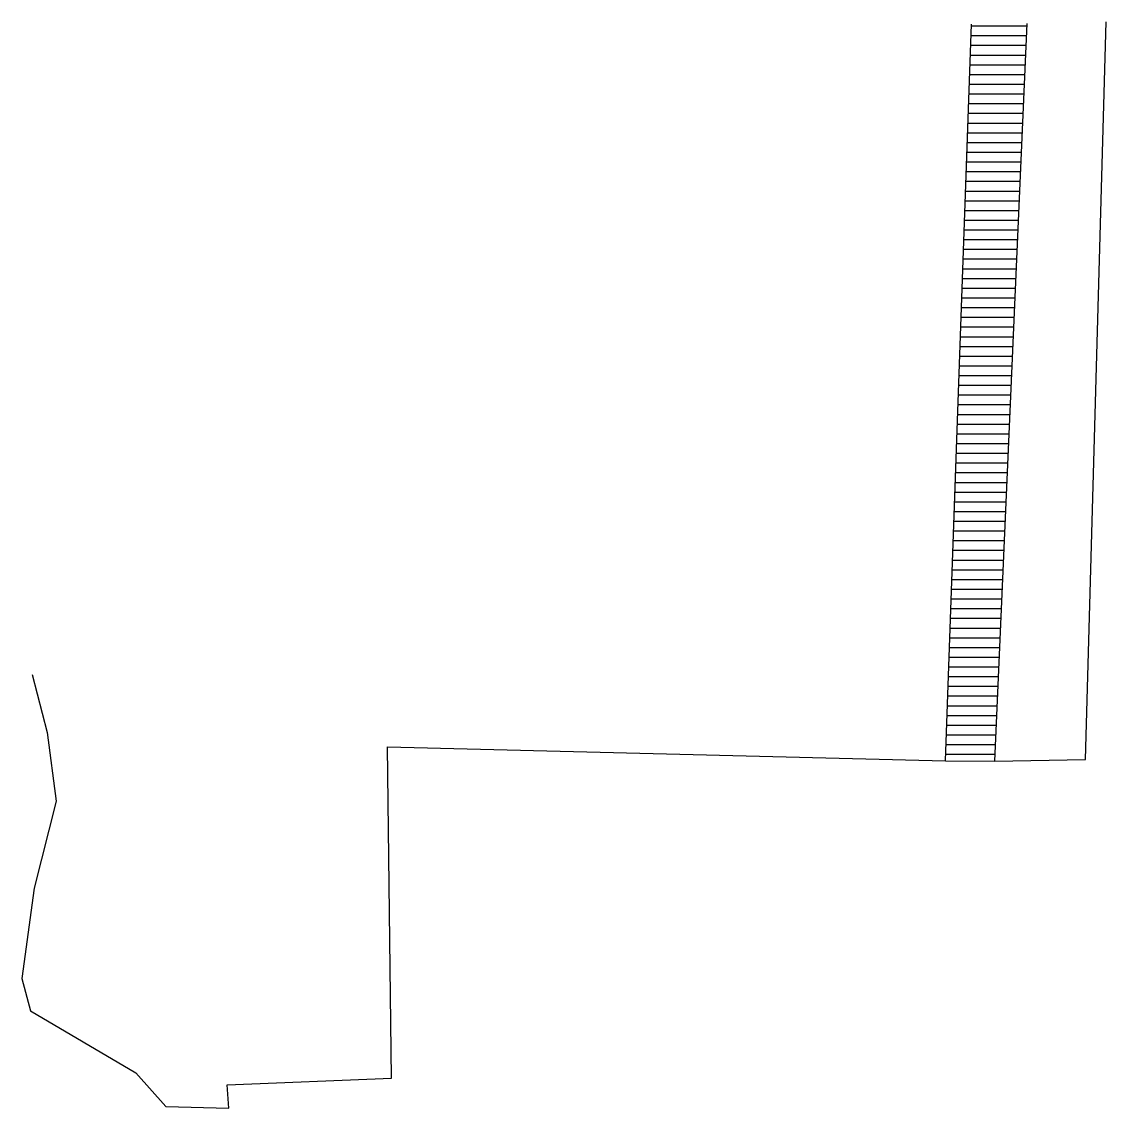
# Model space of a CAD drawing. Header units: metres. Extents: x 7.96 to 13.55, y -17.57 to -11.98.
import ezdxf

# ---------------------------------------------------------------- set-up
doc = ezdxf.new("R2010")
doc.units = ezdxf.units.M
doc.header["$LTSCALE"] = 25
doc.header["$MEASUREMENT"] = 0
doc.linetypes.add('STRICHPUNKTX2', pattern=[2, 1, -0.5, 0, -0.5])
doc.layers.get('0').update_dxf_attribs({"linetype": 'CONTINUOUS'})
for name, color, linetype in [('BEFUND', 1, 'CONTINUOUS'), ('BEFUNDSCHRAFF', 1, 'CONTINUOUS'), ('GRABUNGSGRENZE', 3, 'STRICHPUNKTX2')]:
    doc.layers.add(name, color=color, linetype=linetype)

# ---------------------------------------------------------------- blocks, each defined once
blk = doc.blocks.new('*X1')
at = {"color": 0}
for p, q in [((1285.24, -1200), (1313.84, -1200)), ((1285.07, -1205), (1313.62, -1205)), ((1284.89, -1210), (1313.4, -1210)), ((1284.71, -1215), (1313.18, -1215)), ((1284.36, -1225), (1312.74, -1225)), ((1284.54, -1220), (1312.96, -1220)), ((1284.19, -1230), (1312.52, -1230)), ((1284.01, -1235), (1312.3, -1235)), ((1283.83, -1240), (1312.08, -1240)), ((1283.66, -1245), (1311.86, -1245)), ((1283.48, -1250), (1311.64, -1250)), ((1283.3, -1255), (1311.42, -1255)), ((1283.13, -1260), (1311.2, -1260)), ((1282.95, -1265), (1310.98, -1265)), ((1282.6, -1275), (1310.54, -1275)), ((1282.78, -1270), (1310.76, -1270)), ((1282.42, -1280), (1310.32, -1280)), ((1282.25, -1285), (1310.09, -1285)), ((1282.07, -1290), (1309.87, -1290)), ((1281.9, -1295), (1309.65, -1295)), ((1281.72, -1300), (1309.43, -1300)), ((1281.54, -1305), (1309.21, -1305)), ((1281.37, -1310), (1308.99, -1310)), ((1281.01, -1320), (1308.55, -1320)), ((1281.19, -1315), (1308.77, -1315)), ((1280.84, -1325), (1308.33, -1325)), ((1280.66, -1330), (1308.11, -1330)), ((1280.49, -1335), (1307.89, -1335)), ((1280.31, -1340), (1307.67, -1340)), ((1280.13, -1345), (1307.45, -1345)), ((1279.96, -1350), (1307.23, -1350)), ((1279.78, -1355), (1307.01, -1355)), ((1279.6, -1360), (1306.79, -1360)), ((1279.25, -1370), (1306.35, -1370)), ((1279.43, -1365), (1306.57, -1365)), ((1279.08, -1375), (1306.13, -1375)), ((1278.9, -1380), (1305.91, -1380)), ((1278.72, -1385), (1305.69, -1385)), ((1278.55, -1390), (1305.47, -1390)), ((1278.37, -1395), (1305.25, -1395)), ((1278.2, -1400), (1305.03, -1400)), ((1278.02, -1405), (1304.81, -1405)), ((1277.67, -1415), (1304.37, -1415)), ((1277.84, -1410), (1304.59, -1410)), ((1277.49, -1420), (1304.15, -1420)), ((1277.31, -1425), (1303.93, -1425)), ((1277.14, -1430), (1303.71, -1430)), ((1276.96, -1435), (1303.49, -1435)), ((1276.79, -1440), (1303.27, -1440)), ((1276.61, -1445), (1303.05, -1445)), ((1276.43, -1450), (1302.83, -1450)), ((1276.08, -1460), (1302.39, -1460)), ((1276.26, -1455), (1302.61, -1455)), ((1275.9, -1465), (1302.17, -1465)), ((1275.73, -1470), (1301.95, -1470)), ((1275.55, -1475), (1301.73, -1475)), ((1275.38, -1480), (1301.51, -1480)), ((1275.2, -1485), (1301.29, -1485)), ((1275.02, -1490), (1301.07, -1490)), ((1274.85, -1495), (1300.85, -1495)), ((1274.67, -1500), (1300.63, -1500)), ((1274.32, -1510), (1300.19, -1510)), ((1274.5, -1505), (1300.41, -1505)), ((1274.14, -1515), (1299.97, -1515)), ((1273.97, -1520), (1299.75, -1520)), ((1273.79, -1525), (1299.52, -1525)), ((1273.61, -1530), (1299.3, -1530)), ((1273.44, -1535), (1299.08, -1535)), ((1273.26, -1540), (1298.86, -1540)), ((1273.09, -1545), (1298.64, -1545)), ((1272.73, -1555), (1298.2, -1555)), ((1272.91, -1550), (1298.42, -1550)), ((1272.56, -1560), (1297.98, -1560)), ((1272.38, -1565), (1297.76, -1565)), ((1272.21, -1570), (1297.54, -1570)), ((1272.03, -1575), (1297.32, -1575))]:
    blk.add_line(p, q, dxfattribs=at)

msp = doc.modelspace()

# ---------------------------------------------------------------- linework, layer by layer
at = {"layer": 'BEFUND'}
for points in [[(12.7191, -15.7843), (12.8527, -11.9918)], [(13.1389, -11.9881), (12.9717, -15.7857)]]:
    msp.add_lwpolyline(points, dxfattribs=at)
at = {"layer": 'GRABUNGSGRENZE', "flags": 128}
msp.add_lwpolyline([(8.0165, -15.3388), (8.0935, -15.6383), (8.1408, -15.9908), (8.0282, -16.4387), (7.9634, -16.9041), (8.0079, -17.0712), (8.5503, -17.3907), (8.7059, -17.563), (9.0298, -17.5727), (9.0208, -17.4515), (9.8671, -17.418), (9.8471, -15.7121), (12.7191, -15.7843), (12.9717, -15.7857), (13.4402, -15.7772), (13.5473, -11.9785)], dxfattribs=at)

# ---------------------------------------------------------------- block references
at = {"layer": 'BEFUNDSCHRAFF', "xscale": 0.01, "yscale": 0.01, "zscale": 0.01}
msp.add_blockref('*X1', (0, 0), dxfattribs=at)

doc.saveas('drawing.dxf')
